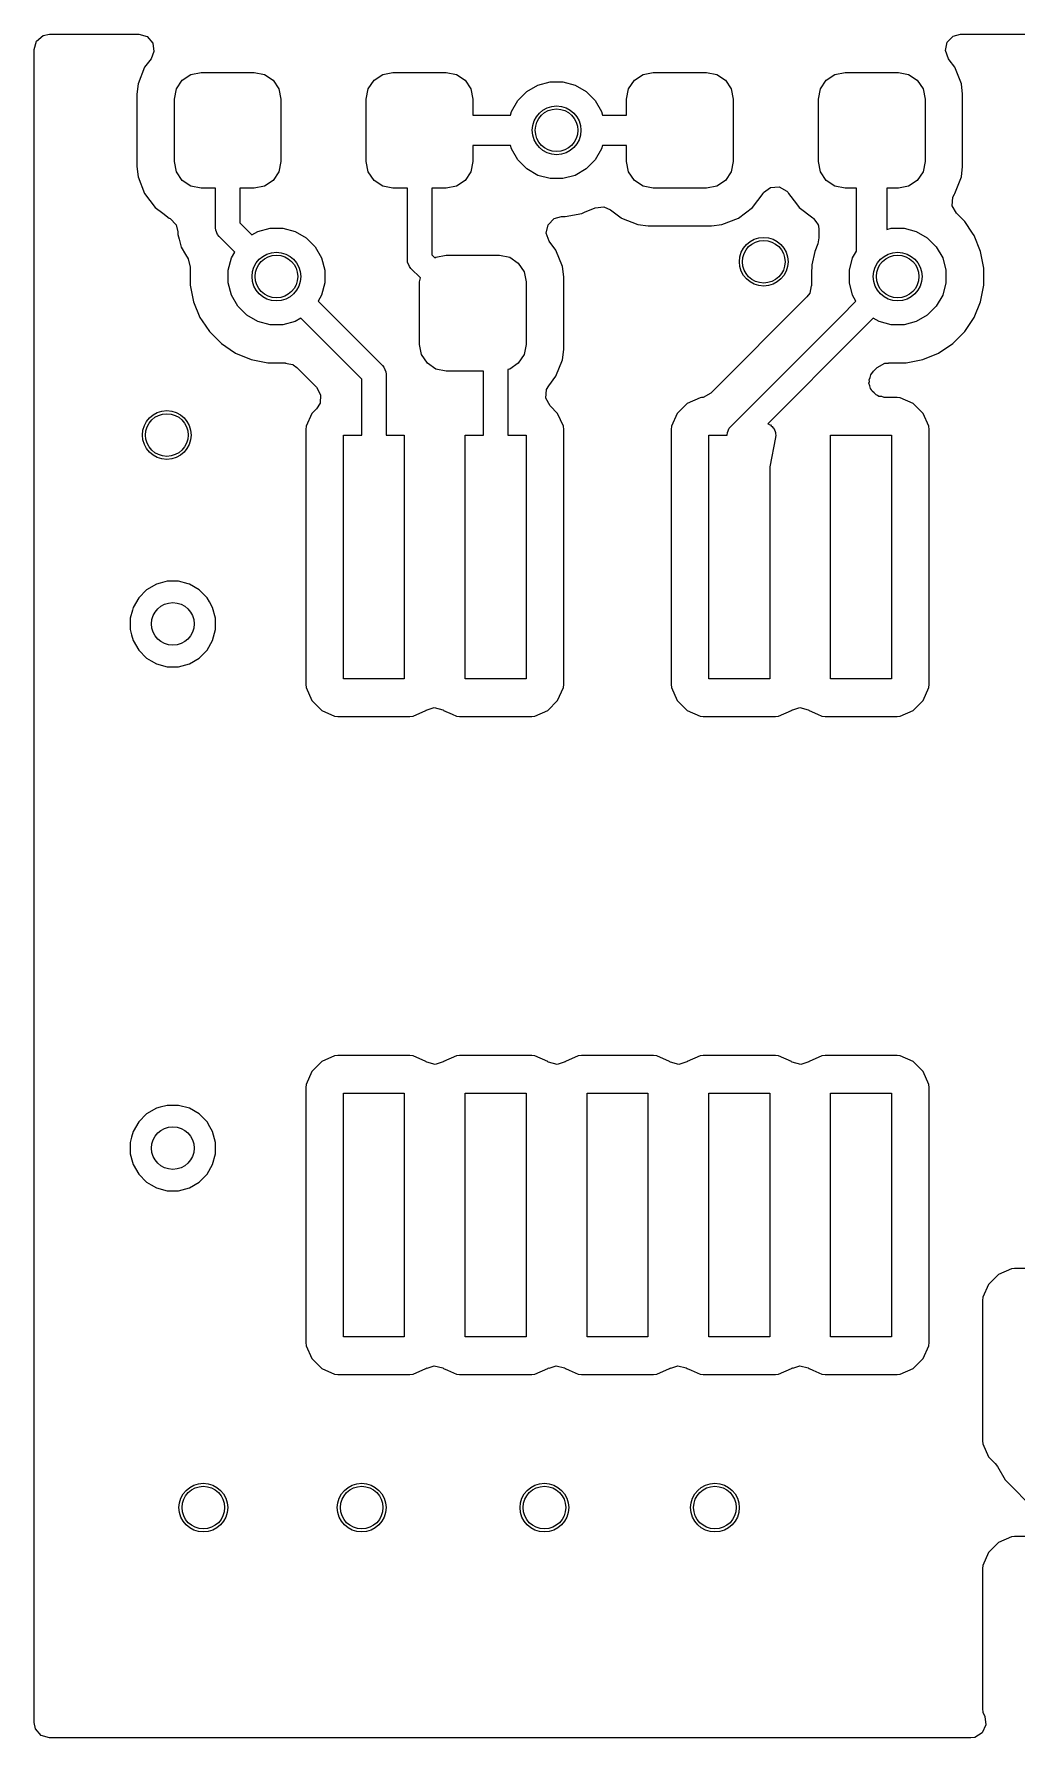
# Model space of a CAD drawing. Extents: x 5.6 to 7.02, y -4.13 to -3.58.
# Drawn here: x 5.6 to 5.918, y -4.129 to -3.578 of the extents above; entities that cross this region are included whole.
import ezdxf

# ---------------------------------------------------------------- set-up
doc = ezdxf.new("R2010")
doc.units = 0
doc.header["$MEASUREMENT"] = 0
doc.layers.add('BLACK', color=7, linetype='CONTINUOUS')

msp = doc.modelspace()

# ---------------------------------------------------------------- linework, layer by layer
at = {"layer": 'BLACK', "linetype": 'CONTINUOUS'}
for p, q in [((5.60041, -3.58333), (5.6012, -3.58064)), ((5.6012, -3.58064), (5.60331, -3.57881)), ((5.60331, -3.57881), (5.60537, -3.57837)), ((5.60537, -3.57837), (5.63426, -3.57837)), ((5.63426, -3.57837), (5.63694, -3.57915)), ((5.63694, -3.57915), (5.63877, -3.58127)), ((5.63877, -3.58127), (5.63917, -3.58403)), ((5.89495, -3.58371), (5.89552, -3.58098)), ((5.89552, -3.58098), (5.89749, -3.57899)), ((5.89749, -3.57899), (5.89989, -3.57837)), ((5.89989, -3.57837), (5.93694, -3.57837)), ((5.60041, -3.76708), (5.60041, -3.58333)), ((5.63821, -3.58632), (5.63612, -3.58909)), ((5.63917, -3.58403), (5.63821, -3.58632)), ((5.89594, -3.58632), (5.89495, -3.58371)), ((5.89622, -3.58669), (5.89594, -3.58632)), ((5.89804, -3.58909), (5.89622, -3.58669)), ((5.63612, -3.58909), (5.63402, -3.5944)), ((5.63612, -3.58909), (5.63612, -3.58909)), ((5.64642, -3.59606), (5.64829, -3.59327)), ((5.64829, -3.59327), (5.65108, -3.5914)), ((5.65108, -3.5914), (5.65438, -3.59075)), ((5.65438, -3.59075), (5.6716, -3.59075)), ((5.6716, -3.59075), (5.6749, -3.5914)), ((5.6749, -3.5914), (5.67769, -3.59327)), ((5.67769, -3.59327), (5.67956, -3.59606)), ((5.70843, -3.59606), (5.7103, -3.59327)), ((5.7103, -3.59327), (5.71309, -3.5914)), ((5.71309, -3.5914), (5.71639, -3.59075)), ((5.71639, -3.59075), (5.73361, -3.59075)), ((5.73361, -3.59075), (5.73691, -3.5914)), ((5.73691, -3.5914), (5.7397, -3.59327)), ((5.7397, -3.59327), (5.74157, -3.59606)), ((5.79258, -3.59606), (5.79445, -3.59327)), ((5.79445, -3.59327), (5.79725, -3.5914)), ((5.79725, -3.5914), (5.80054, -3.59075)), ((5.80054, -3.59075), (5.81777, -3.59075)), ((5.81777, -3.59075), (5.82106, -3.5914)), ((5.82106, -3.5914), (5.82386, -3.59327)), ((5.82386, -3.59327), (5.82572, -3.59606)), ((5.85459, -3.59606), (5.85646, -3.59327)), ((5.85646, -3.59327), (5.85925, -3.5914)), ((5.85925, -3.5914), (5.86255, -3.59075)), ((5.86255, -3.59075), (5.87977, -3.59075)), ((5.87977, -3.59075), (5.88307, -3.5914)), ((5.88307, -3.5914), (5.88586, -3.59327)), ((5.88586, -3.59327), (5.88773, -3.59606)), ((5.90013, -3.5944), (5.89804, -3.58909)), ((5.63402, -3.5944), (5.63362, -3.59773)), ((5.63362, -3.59773), (5.63362, -3.62116)), ((5.63402, -3.5944), (5.63402, -3.5944)), ((5.64577, -3.59936), (5.64642, -3.59606)), ((5.67956, -3.59606), (5.68022, -3.59936)), ((5.70778, -3.59936), (5.70843, -3.59606)), ((5.74157, -3.59606), (5.74222, -3.59936)), ((5.7568, -3.59986), (5.7597, -3.59696)), ((5.7597, -3.59696), (5.76326, -3.5949)), ((5.76326, -3.5949), (5.76724, -3.59384)), ((5.76724, -3.59384), (5.77135, -3.59384)), ((5.77135, -3.59384), (5.77532, -3.5949)), ((5.77532, -3.5949), (5.77888, -3.59696)), ((5.77888, -3.59696), (5.78179, -3.59986)), ((5.79193, -3.59936), (5.79258, -3.59606)), ((5.82572, -3.59606), (5.82638, -3.59936)), ((5.85394, -3.59936), (5.85459, -3.59606)), ((5.88773, -3.59606), (5.88839, -3.59936)), ((5.90053, -3.59774), (5.90013, -3.5944)), ((5.90053, -3.62116), (5.90053, -3.59774)), ((5.64577, -3.61954), (5.64577, -3.59936)), ((5.68022, -3.59936), (5.68022, -3.61954)), ((5.70778, -3.61954), (5.70778, -3.59936)), ((5.74222, -3.59936), (5.74222, -3.60453)), ((5.74222, -3.60453), (5.75445, -3.60453)), ((5.75445, -3.60453), (5.75474, -3.60342)), ((5.75474, -3.60342), (5.7568, -3.59986)), ((5.78179, -3.59986), (5.78384, -3.60342)), ((5.78384, -3.60342), (5.78414, -3.60453)), ((5.78414, -3.60453), (5.79193, -3.60453)), ((5.79193, -3.60453), (5.79193, -3.59936)), ((5.82638, -3.59936), (5.82638, -3.61954)), ((5.85394, -3.61954), (5.85394, -3.59936)), ((5.88839, -3.59936), (5.88839, -3.61954)), ((5.75445, -3.61437), (5.74222, -3.61437)), ((5.74222, -3.61437), (5.74222, -3.61954)), ((5.75474, -3.61548), (5.75445, -3.61437)), ((5.7568, -3.61904), (5.75474, -3.61548)), ((5.78384, -3.61548), (5.78179, -3.61904)), ((5.78414, -3.61437), (5.78384, -3.61548)), ((5.79193, -3.61437), (5.78414, -3.61437)), ((5.79193, -3.61954), (5.79193, -3.61437)), ((5.63362, -3.62116), (5.63402, -3.6245)), ((5.64642, -3.62283), (5.64577, -3.61954)), ((5.68022, -3.61954), (5.67956, -3.62283)), ((5.70843, -3.62283), (5.70778, -3.61954)), ((5.74222, -3.61954), (5.74157, -3.62283)), ((5.7597, -3.62194), (5.7568, -3.61904)), ((5.78179, -3.61904), (5.77888, -3.62194)), ((5.79258, -3.62283), (5.79193, -3.61954)), ((5.82638, -3.61954), (5.82572, -3.62283)), ((5.85459, -3.62283), (5.85394, -3.61954)), ((5.88839, -3.61954), (5.88773, -3.62283)), ((5.90013, -3.6245), (5.90053, -3.62116)), ((5.63402, -3.6245), (5.63402, -3.6245)), ((5.63402, -3.6245), (5.63612, -3.62981)), ((5.64829, -3.62563), (5.64642, -3.62283)), ((5.65108, -3.62749), (5.64829, -3.62563)), ((5.67769, -3.62563), (5.6749, -3.62749)), ((5.67956, -3.62283), (5.67769, -3.62563)), ((5.7103, -3.62563), (5.70843, -3.62283)), ((5.71309, -3.62749), (5.7103, -3.62563)), ((5.7397, -3.62563), (5.73691, -3.62749)), ((5.74157, -3.62283), (5.7397, -3.62563)), ((5.76326, -3.624), (5.7597, -3.62194)), ((5.76724, -3.62506), (5.76326, -3.624)), ((5.77135, -3.62506), (5.76724, -3.62506)), ((5.77532, -3.624), (5.77135, -3.62506)), ((5.77888, -3.62194), (5.77532, -3.624)), ((5.79445, -3.62563), (5.79258, -3.62283)), ((5.79725, -3.62749), (5.79445, -3.62563)), ((5.82386, -3.62563), (5.82106, -3.62749)), ((5.82572, -3.62283), (5.82386, -3.62563)), ((5.85646, -3.62563), (5.85459, -3.62283)), ((5.85925, -3.62749), (5.85646, -3.62563)), ((5.88586, -3.62563), (5.88307, -3.62749)), ((5.88773, -3.62283), (5.88586, -3.62563)), ((5.89804, -3.62981), (5.90013, -3.6245)), ((5.63612, -3.62981), (5.63612, -3.62981)), ((5.63612, -3.62981), (5.63956, -3.63435)), ((5.65438, -3.62815), (5.65108, -3.62749)), ((5.65906, -3.62815), (5.65438, -3.62815)), ((5.65906, -3.64094), (5.65906, -3.62815)), ((5.6716, -3.62815), (5.66693, -3.62815)), ((5.66693, -3.62815), (5.66693, -3.63931)), ((5.6749, -3.62749), (5.6716, -3.62815)), ((5.71639, -3.62815), (5.71309, -3.62749)), ((5.72106, -3.62815), (5.71639, -3.62815)), ((5.72106, -3.65128), (5.72106, -3.62815)), ((5.73361, -3.62815), (5.72894, -3.62815)), ((5.72894, -3.62815), (5.72894, -3.64965)), ((5.73691, -3.62749), (5.73361, -3.62815)), ((5.80054, -3.62815), (5.79725, -3.62749)), ((5.81777, -3.62815), (5.80054, -3.62815)), ((5.82106, -3.62749), (5.81777, -3.62815)), ((5.83258, -3.63435), (5.83603, -3.62981)), ((5.83603, -3.62981), (5.8362, -3.62958)), ((5.83603, -3.62981), (5.83603, -3.62981)), ((5.8362, -3.62958), (5.83845, -3.62791)), ((5.83845, -3.62791), (5.84124, -3.62773)), ((5.84124, -3.62773), (5.84369, -3.62909)), ((5.84369, -3.62909), (5.84411, -3.62958)), ((5.84411, -3.62958), (5.84429, -3.62981)), ((5.84429, -3.62981), (5.84429, -3.62981)), ((5.84429, -3.62981), (5.8443, -3.62983)), ((5.8443, -3.62983), (5.84683, -3.63317)), ((5.86255, -3.62815), (5.85925, -3.62749)), ((5.86624, -3.62815), (5.86255, -3.62815)), ((5.86624, -3.64833), (5.86624, -3.62815)), ((5.87977, -3.62815), (5.87608, -3.62815)), ((5.87608, -3.62815), (5.87608, -3.64145)), ((5.88307, -3.62749), (5.87977, -3.62815)), ((5.89719, -3.6338), (5.89739, -3.63101)), ((5.89739, -3.63101), (5.89788, -3.63011)), ((5.89787, -3.6301), (5.89804, -3.62981)), ((5.89788, -3.63011), (5.89787, -3.6301)), ((5.89804, -3.62981), (5.89804, -3.62981)), ((5.63956, -3.63435), (5.64206, -3.63625)), ((5.64206, -3.63625), (5.64411, -3.6378)), ((5.64411, -3.6378), (5.64411, -3.6378)), ((5.64411, -3.6378), (5.64438, -3.63795)), ((5.76849, -3.63796), (5.7709, -3.63734)), ((5.7709, -3.63734), (5.77204, -3.63734)), ((5.77204, -3.63734), (5.77743, -3.63627)), ((5.77204, -3.63734), (5.77204, -3.63734)), ((5.77743, -3.63627), (5.77828, -3.63592)), ((5.77828, -3.63592), (5.7818, -3.63446)), ((5.7818, -3.63446), (5.78458, -3.63416)), ((5.78458, -3.63416), (5.7867, -3.63509)), ((5.7867, -3.63509), (5.79012, -3.63769)), ((5.79012, -3.63769), (5.79027, -3.6378)), ((5.79027, -3.6378), (5.79558, -3.63989)), ((5.82273, -3.63989), (5.82804, -3.6378)), ((5.82804, -3.6378), (5.83258, -3.63435)), ((5.84683, -3.63317), (5.84773, -3.63435)), ((5.84773, -3.63435), (5.85213, -3.63769)), ((5.85213, -3.63769), (5.85223, -3.63782)), ((5.85223, -3.63782), (5.85238, -3.63789)), ((5.89853, -3.63625), (5.89719, -3.6338)), ((5.90119, -3.63891), (5.89853, -3.63625)), ((5.64438, -3.63795), (5.64633, -3.63995)), ((5.64633, -3.63995), (5.64691, -3.64228)), ((5.64691, -3.64228), (5.64691, -3.64306)), ((5.64691, -3.64306), (5.64691, -3.64306)), ((5.64691, -3.64306), (5.64733, -3.64462)), ((5.65913, -3.64171), (5.65906, -3.64094)), ((5.65972, -3.64313), (5.65913, -3.64171)), ((5.66021, -3.64373), (5.65972, -3.64313)), ((5.66693, -3.63931), (5.67084, -3.64323)), ((5.67084, -3.64323), (5.67271, -3.64214)), ((5.67271, -3.64214), (5.67668, -3.64108)), ((5.67668, -3.64108), (5.6808, -3.64108)), ((5.6808, -3.64108), (5.68477, -3.64214)), ((5.68477, -3.64214), (5.68833, -3.6442)), ((5.76595, -3.64269), (5.76653, -3.63995)), ((5.76694, -3.6453), (5.76595, -3.64269)), ((5.76653, -3.63995), (5.76849, -3.63796)), ((5.79558, -3.63989), (5.79892, -3.6403)), ((5.79892, -3.6403), (5.79892, -3.6403)), ((5.79892, -3.6403), (5.81939, -3.6403)), ((5.81939, -3.6403), (5.82273, -3.63989)), ((5.81939, -3.6403), (5.81939, -3.6403)), ((5.85238, -3.63789), (5.85305, -3.63894)), ((5.85305, -3.63894), (5.85379, -3.63994)), ((5.85379, -3.63994), (5.85383, -3.64014)), ((5.85383, -3.64014), (5.85389, -3.64024)), ((5.85389, -3.64024), (5.85409, -3.64164)), ((5.85409, -3.64164), (5.85409, -3.64422)), ((5.87608, -3.64145), (5.87747, -3.64108)), ((5.87747, -3.64108), (5.88158, -3.64108)), ((5.88158, -3.64108), (5.88555, -3.64214)), ((5.88555, -3.64214), (5.88911, -3.6442)), ((5.90372, -3.64269), (5.90119, -3.63891)), ((5.90425, -3.64348), (5.90372, -3.64269)), ((5.64733, -3.64462), (5.64801, -3.64715)), ((5.64801, -3.64715), (5.64939, -3.64955)), ((5.66527, -3.64879), (5.66021, -3.64373)), ((5.66419, -3.65067), (5.66527, -3.64879)), ((5.68833, -3.6442), (5.69123, -3.64711)), ((5.69123, -3.64711), (5.69329, -3.65067)), ((5.7691, -3.64815), (5.76694, -3.6453)), ((5.77117, -3.6534), (5.7691, -3.64815)), ((5.7691, -3.64815), (5.7691, -3.64815)), ((5.85271, -3.64856), (5.85184, -3.6529)), ((5.85372, -3.64612), (5.85271, -3.64856)), ((5.85271, -3.64856), (5.85271, -3.64856)), ((5.85409, -3.64422), (5.85372, -3.64612)), ((5.86498, -3.65067), (5.86625, -3.64846)), ((5.86625, -3.64846), (5.86624, -3.64833)), ((5.88911, -3.6442), (5.89202, -3.64711)), ((5.89202, -3.64711), (5.89408, -3.65067)), ((5.90635, -3.64856), (5.90425, -3.64348)), ((5.90425, -3.64348), (5.90425, -3.64348)), ((5.90742, -3.65395), (5.90635, -3.64856)), ((5.90635, -3.64856), (5.90635, -3.64856)), ((5.64939, -3.64955), (5.65021, -3.65097)), ((5.65021, -3.65097), (5.65087, -3.65368)), ((5.65087, -3.65368), (5.65085, -3.65393)), ((5.65085, -3.65393), (5.65085, -3.65395)), ((5.65085, -3.65395), (5.65085, -3.65944)), ((5.66313, -3.65464), (5.66419, -3.65067)), ((5.69329, -3.65067), (5.69435, -3.65464)), ((5.72114, -3.65205), (5.72106, -3.65128)), ((5.72173, -3.65347), (5.72114, -3.65205)), ((5.72222, -3.65406), (5.72173, -3.65347)), ((5.72526, -3.65711), (5.72222, -3.65406)), ((5.72894, -3.64965), (5.72998, -3.65069)), ((5.72998, -3.65069), (5.73032, -3.65046)), ((5.73032, -3.65046), (5.73361, -3.6498)), ((5.73361, -3.6498), (5.75084, -3.6498)), ((5.75084, -3.6498), (5.75413, -3.65046)), ((5.75413, -3.65046), (5.75693, -3.65233)), ((5.75693, -3.65233), (5.75879, -3.65512)), ((5.77119, -3.65345), (5.77117, -3.6534)), ((5.77159, -3.65679), (5.77119, -3.65345)), ((5.85184, -3.65395), (5.85163, -3.65473)), ((5.85184, -3.6529), (5.85184, -3.65395)), ((5.86391, -3.65464), (5.86498, -3.65067)), ((5.89408, -3.65067), (5.89514, -3.65464)), ((5.90742, -3.65944), (5.90742, -3.65395)), ((5.65085, -3.65944), (5.65107, -3.66057)), ((5.66313, -3.65875), (5.66313, -3.65464)), ((5.66419, -3.66272), (5.66313, -3.65875)), ((5.69435, -3.65875), (5.69329, -3.66272)), ((5.69435, -3.65464), (5.69435, -3.65875)), ((5.725, -3.65842), (5.72526, -3.65711)), ((5.725, -3.67859), (5.725, -3.65842)), ((5.75879, -3.65512), (5.75945, -3.65842)), ((5.75945, -3.65842), (5.75945, -3.67859)), ((5.77159, -3.68022), (5.77159, -3.65679)), ((5.85155, -3.65968), (5.8511, -3.66204)), ((5.85163, -3.65968), (5.85155, -3.65968)), ((5.85163, -3.65473), (5.85163, -3.65968)), ((5.86391, -3.65875), (5.86391, -3.65464)), ((5.86498, -3.66272), (5.86391, -3.65875)), ((5.89514, -3.65875), (5.89408, -3.66272)), ((5.89514, -3.65464), (5.89514, -3.65875)), ((5.90635, -3.66483), (5.90742, -3.65944)), ((5.65107, -3.66057), (5.65192, -3.66483)), ((5.65192, -3.66483), (5.65192, -3.66483)), ((5.65192, -3.66483), (5.65192, -3.66483)), ((5.65192, -3.66483), (5.65402, -3.66991)), ((5.66625, -3.66628), (5.66419, -3.66272)), ((5.69329, -3.66272), (5.69221, -3.66459)), ((5.69221, -3.66459), (5.71302, -3.68541)), ((5.85019, -3.66329), (5.81911, -3.69437)), ((5.8511, -3.66204), (5.85019, -3.66329)), ((5.861, -3.66966), (5.86606, -3.66459)), ((5.86606, -3.66459), (5.86498, -3.66272)), ((5.89408, -3.66272), (5.89202, -3.66628)), ((5.90425, -3.66991), (5.90635, -3.66483)), ((5.65402, -3.66991), (5.65402, -3.66991)), ((5.65402, -3.66991), (5.65478, -3.67104)), ((5.66915, -3.66919), (5.66625, -3.66628)), ((5.67271, -3.67124), (5.66915, -3.66919)), ((5.68664, -3.67016), (5.68477, -3.67124)), ((5.7063, -3.68982), (5.68664, -3.67016)), ((5.82556, -3.70509), (5.861, -3.66966)), ((5.861, -3.66966), (5.861, -3.66966)), ((5.87163, -3.67016), (5.86656, -3.67522)), ((5.8735, -3.67124), (5.87163, -3.67016)), ((5.88911, -3.66919), (5.88555, -3.67124)), ((5.89202, -3.66628), (5.88911, -3.66919)), ((5.90119, -3.67447), (5.90425, -3.66991)), ((5.65478, -3.67104), (5.65707, -3.67447)), ((5.65707, -3.67447), (5.66096, -3.67836)), ((5.67668, -3.67231), (5.67271, -3.67124)), ((5.6808, -3.67231), (5.67668, -3.67231)), ((5.68477, -3.67124), (5.6808, -3.67231)), ((5.86656, -3.67522), (5.83758, -3.70421)), ((5.86656, -3.67522), (5.86656, -3.67522)), ((5.87747, -3.67231), (5.8735, -3.67124)), ((5.88158, -3.67231), (5.87747, -3.67231)), ((5.88555, -3.67124), (5.88158, -3.67231)), ((5.89731, -3.67836), (5.90119, -3.67447)), ((5.66096, -3.67836), (5.66379, -3.68025)), ((5.66379, -3.68025), (5.66553, -3.68141)), ((5.66553, -3.68141), (5.66553, -3.68141)), ((5.66553, -3.68141), (5.6706, -3.68351)), ((5.72566, -3.68189), (5.725, -3.67859)), ((5.75945, -3.67859), (5.75879, -3.68189)), ((5.77119, -3.68355), (5.77159, -3.68022)), ((5.88766, -3.68351), (5.89274, -3.68141)), ((5.89274, -3.68141), (5.89731, -3.67836)), ((5.6706, -3.68351), (5.6706, -3.68351)), ((5.6706, -3.68351), (5.6706, -3.68351)), ((5.6706, -3.68351), (5.67599, -3.68459)), ((5.67599, -3.68459), (5.67599, -3.68459)), ((5.67599, -3.68459), (5.68173, -3.68459)), ((5.68173, -3.68459), (5.68173, -3.68465)), ((5.68173, -3.68465), (5.68277, -3.68487)), ((5.68277, -3.68487), (5.68408, -3.68512)), ((5.68408, -3.68512), (5.68416, -3.68517)), ((5.68416, -3.68517), (5.6842, -3.68518)), ((5.6842, -3.68518), (5.68533, -3.68603)), ((5.68533, -3.68603), (5.69169, -3.69239)), ((5.71302, -3.68541), (5.71351, -3.686)), ((5.71351, -3.686), (5.7141, -3.68742)), ((5.72752, -3.68468), (5.72566, -3.68189)), ((5.73032, -3.68655), (5.72752, -3.68468)), ((5.73361, -3.6872), (5.73032, -3.68655)), ((5.74567, -3.6872), (5.73361, -3.6872)), ((5.74567, -3.70787), (5.74567, -3.6872)), ((5.75413, -3.68655), (5.75354, -3.68667)), ((5.75354, -3.68667), (5.75354, -3.70787)), ((5.75693, -3.68468), (5.75413, -3.68655)), ((5.75879, -3.68189), (5.75693, -3.68468)), ((5.7691, -3.68886), (5.77119, -3.68355)), ((5.87146, -3.68752), (5.8717, -3.68726)), ((5.8717, -3.68726), (5.87293, -3.68603)), ((5.87293, -3.68603), (5.87539, -3.68469)), ((5.87539, -3.68469), (5.87654, -3.68462)), ((5.87654, -3.68462), (5.87654, -3.68459)), ((5.87654, -3.68459), (5.88227, -3.68459)), ((5.88227, -3.68459), (5.88766, -3.68351)), ((5.88227, -3.68459), (5.88227, -3.68459)), ((5.69169, -3.69239), (5.69303, -3.69484)), ((5.7063, -3.69213), (5.7063, -3.68982)), ((5.7063, -3.70787), (5.7063, -3.69213)), ((5.7141, -3.68742), (5.71417, -3.68819)), ((5.71417, -3.68819), (5.71417, -3.69213)), ((5.71417, -3.69213), (5.71417, -3.70787)), ((5.76606, -3.69321), (5.76676, -3.69195)), ((5.76676, -3.69195), (5.7691, -3.68886)), ((5.87026, -3.69112), (5.87038, -3.6906)), ((5.87057, -3.69195), (5.87026, -3.69112)), ((5.8703, -3.69006), (5.87067, -3.68926)), ((5.87038, -3.6906), (5.8703, -3.69006)), ((5.8707, -3.69283), (5.87057, -3.69195)), ((5.87067, -3.68926), (5.87086, -3.68839)), ((5.87105, -3.69324), (5.8707, -3.69283)), ((5.87086, -3.68839), (5.87139, -3.68768)), ((5.87139, -3.68768), (5.87146, -3.68752)), ((5.69283, -3.69763), (5.69169, -3.6994)), ((5.69303, -3.69484), (5.69283, -3.69763)), ((5.76587, -3.696), (5.76606, -3.69321)), ((5.7672, -3.69845), (5.76587, -3.696)), ((5.81152, -3.69768), (5.80831, -3.70089)), ((5.81567, -3.69585), (5.81152, -3.69768)), ((5.81152, -3.69768), (5.81152, -3.69768)), ((5.81567, -3.69585), (5.81567, -3.69585)), ((5.81617, -3.69579), (5.81567, -3.69585)), ((5.81665, -3.69571), (5.81617, -3.69579)), ((5.81911, -3.69437), (5.81665, -3.69571)), ((5.87124, -3.69374), (5.87105, -3.69324)), ((5.87195, -3.69427), (5.87124, -3.69374)), ((5.87253, -3.69494), (5.87195, -3.69427)), ((5.87305, -3.69509), (5.87253, -3.69494)), ((5.87348, -3.69542), (5.87305, -3.69509)), ((5.87436, -3.69548), (5.87348, -3.69542)), ((5.87521, -3.69573), (5.87436, -3.69548)), ((5.87937, -3.69573), (5.87521, -3.69573)), ((5.88039, -3.69585), (5.87937, -3.69573)), ((5.87937, -3.69573), (5.87937, -3.69573)), ((5.88454, -3.69768), (5.88039, -3.69585)), ((5.88039, -3.69585), (5.88039, -3.69585)), ((5.88775, -3.70089), (5.88454, -3.69768)), ((5.88454, -3.69768), (5.88454, -3.69768)), ((5.6902, -3.70089), (5.68837, -3.70505)), ((5.69169, -3.6994), (5.6902, -3.70089)), ((5.6902, -3.70089), (5.6902, -3.70089)), ((5.76964, -3.70089), (5.7672, -3.69845)), ((5.77148, -3.70505), (5.76964, -3.70089)), ((5.76964, -3.70089), (5.76964, -3.70089)), ((5.76964, -3.70089), (5.76964, -3.70089)), ((5.80831, -3.70089), (5.80648, -3.70505)), ((5.80831, -3.70089), (5.80831, -3.70089)), ((5.88959, -3.70505), (5.88775, -3.70089)), ((5.88775, -3.70089), (5.88775, -3.70089)), ((5.88775, -3.70089), (5.88775, -3.70089)), ((5.68837, -3.70505), (5.68825, -3.70606)), ((5.68825, -3.70606), (5.68825, -3.78843)), ((5.68837, -3.70505), (5.68837, -3.70505)), ((5.70039, -3.78661), (5.70039, -3.70787)), ((5.70039, -3.70787), (5.7063, -3.70787)), ((5.71417, -3.70787), (5.72008, -3.70787)), ((5.72008, -3.70787), (5.72008, -3.78661)), ((5.73976, -3.78661), (5.73976, -3.70787)), ((5.73976, -3.70787), (5.74567, -3.70787)), ((5.75354, -3.70787), (5.75945, -3.70787)), ((5.75945, -3.70787), (5.75945, -3.78661)), ((5.77159, -3.70606), (5.77148, -3.70505)), ((5.77159, -3.78843), (5.77159, -3.70606)), ((5.80648, -3.70505), (5.80636, -3.70606)), ((5.80636, -3.70606), (5.80636, -3.78843)), ((5.80648, -3.70505), (5.80648, -3.70505)), ((5.8185, -3.78661), (5.8185, -3.70787)), ((5.8185, -3.70787), (5.82441, -3.70787)), ((5.82441, -3.70787), (5.82449, -3.70711)), ((5.82449, -3.70711), (5.82507, -3.70569)), ((5.82507, -3.70569), (5.82556, -3.70509)), ((5.82507, -3.70569), (5.82507, -3.70569)), ((5.83758, -3.70421), (5.83773, -3.70424)), ((5.83773, -3.70424), (5.83805, -3.70445)), ((5.83805, -3.70445), (5.83841, -3.7046)), ((5.84008, -3.70865), (5.83819, -3.71811)), ((5.83841, -3.7046), (5.83868, -3.70488)), ((5.83868, -3.70488), (5.83901, -3.70509)), ((5.83901, -3.70509), (5.83922, -3.70541)), ((5.83922, -3.70541), (5.83949, -3.70569)), ((5.83949, -3.70569), (5.83964, -3.70605)), ((5.83964, -3.70605), (5.83986, -3.70637)), ((5.83986, -3.70637), (5.83993, -3.70675)), ((5.83993, -3.70675), (5.84008, -3.70711)), ((5.84008, -3.70711), (5.84008, -3.7075)), ((5.84008, -3.7075), (5.84016, -3.70788)), ((5.84016, -3.70788), (5.84008, -3.70864)), ((5.84008, -3.70864), (5.84008, -3.70864)), ((5.84008, -3.70864), (5.84008, -3.70864)), ((5.84008, -3.70864), (5.84008, -3.70865)), ((5.85787, -3.78661), (5.85787, -3.70787)), ((5.85787, -3.70787), (5.87756, -3.70787)), ((5.87756, -3.70787), (5.87756, -3.78661)), ((5.8897, -3.70606), (5.88959, -3.70505)), ((5.8897, -3.76708), (5.8897, -3.70606)), ((5.83819, -3.71811), (5.83819, -3.78661)), ((5.6368, -3.75786), (5.63423, -3.76042)), ((5.63995, -3.75604), (5.6368, -3.75786)), ((5.6368, -3.75786), (5.6368, -3.75786)), ((5.64112, -3.75573), (5.63995, -3.75604)), ((5.63995, -3.75604), (5.63995, -3.75604)), ((5.64346, -3.7551), (5.64112, -3.75573)), ((5.64709, -3.7551), (5.64346, -3.7551)), ((5.65027, -3.75595), (5.64709, -3.7551)), ((5.6506, -3.75604), (5.65027, -3.75595)), ((5.65375, -3.75786), (5.6506, -3.75604)), ((5.6506, -3.75604), (5.6506, -3.75604)), ((5.65632, -3.76042), (5.65375, -3.75786)), ((5.65375, -3.75786), (5.65375, -3.75786)), ((5.63219, -3.76442), (5.63148, -3.76708)), ((5.63242, -3.76357), (5.63219, -3.76442)), ((5.63423, -3.76042), (5.63242, -3.76357)), ((5.63242, -3.76357), (5.63242, -3.76357)), ((5.63423, -3.76042), (5.63423, -3.76042)), ((5.65711, -3.7618), (5.65632, -3.76042)), ((5.65632, -3.76042), (5.65632, -3.76042)), ((5.65813, -3.76357), (5.65711, -3.7618)), ((5.65907, -3.76708), (5.65813, -3.76357)), ((5.60041, -3.91866), (5.60041, -3.76708)), ((5.63148, -3.76708), (5.63148, -3.77071)), ((5.65907, -3.77071), (5.65907, -3.76708)), ((5.8897, -3.78843), (5.8897, -3.76708)), ((5.63148, -3.77071), (5.63193, -3.7724)), ((5.63193, -3.7724), (5.63242, -3.77422)), ((5.63242, -3.77422), (5.63242, -3.77422)), ((5.63242, -3.77422), (5.63423, -3.77737)), ((5.65632, -3.77737), (5.65813, -3.77422)), ((5.65813, -3.77422), (5.65907, -3.77071)), ((5.63423, -3.77737), (5.63423, -3.77737)), ((5.63423, -3.77737), (5.6368, -3.77994)), ((5.6368, -3.77994), (5.6368, -3.77994)), ((5.6368, -3.77994), (5.63831, -3.78081)), ((5.63831, -3.78081), (5.63995, -3.78176)), ((5.6506, -3.78176), (5.65375, -3.77994)), ((5.65375, -3.77994), (5.65632, -3.77737)), ((5.63995, -3.78176), (5.64346, -3.7827)), ((5.64346, -3.7827), (5.64346, -3.7827)), ((5.64346, -3.7827), (5.64709, -3.7827)), ((5.64709, -3.7827), (5.6506, -3.78176)), ((5.64709, -3.7827), (5.64709, -3.7827)), ((5.68825, -3.78843), (5.68837, -3.78944)), ((5.68837, -3.78944), (5.68837, -3.78944)), ((5.68837, -3.78944), (5.6902, -3.7936)), ((5.72008, -3.78661), (5.70039, -3.78661)), ((5.75945, -3.78661), (5.73976, -3.78661)), ((5.76964, -3.7936), (5.77148, -3.78944)), ((5.77148, -3.78944), (5.77159, -3.78843)), ((5.80636, -3.78843), (5.80648, -3.78944)), ((5.80648, -3.78944), (5.80648, -3.78944)), ((5.80648, -3.78944), (5.80831, -3.7936)), ((5.83819, -3.78661), (5.8185, -3.78661)), ((5.87756, -3.78661), (5.85787, -3.78661)), ((5.88775, -3.7936), (5.88959, -3.78944)), ((5.88959, -3.78944), (5.8897, -3.78843)), ((5.6902, -3.7936), (5.6902, -3.7936)), ((5.6902, -3.7936), (5.69341, -3.79681)), ((5.69341, -3.79681), (5.69341, -3.79681)), ((5.69341, -3.79681), (5.69341, -3.79681)), ((5.69341, -3.79681), (5.69756, -3.79864)), ((5.72291, -3.79864), (5.72706, -3.79681)), ((5.72706, -3.79681), (5.72712, -3.79677)), ((5.72706, -3.79681), (5.72706, -3.79681)), ((5.72712, -3.79677), (5.72724, -3.79673)), ((5.72724, -3.79673), (5.72748, -3.79662)), ((5.72748, -3.79662), (5.72749, -3.79665)), ((5.72749, -3.79665), (5.72978, -3.7959)), ((5.72978, -3.7959), (5.73248, -3.79661)), ((5.73248, -3.79661), (5.73272, -3.79677)), ((5.73272, -3.79677), (5.73278, -3.79681)), ((5.73278, -3.79681), (5.73278, -3.79681)), ((5.73278, -3.79681), (5.73278, -3.79681)), ((5.73278, -3.79681), (5.73278, -3.79681)), ((5.73278, -3.79681), (5.73555, -3.79803)), ((5.76228, -3.79864), (5.76643, -3.79681)), ((5.76643, -3.79681), (5.76964, -3.7936)), ((5.80831, -3.7936), (5.80831, -3.7936)), ((5.80831, -3.7936), (5.81152, -3.79681)), ((5.81152, -3.79681), (5.81152, -3.79681)), ((5.81152, -3.79681), (5.81152, -3.79681)), ((5.81152, -3.79681), (5.81567, -3.79864)), ((5.84102, -3.79864), (5.84517, -3.79681)), ((5.84517, -3.79681), (5.84523, -3.79677)), ((5.84517, -3.79681), (5.84517, -3.79681)), ((5.84523, -3.79677), (5.84535, -3.79673)), ((5.84535, -3.79673), (5.84559, -3.79662)), ((5.84559, -3.79662), (5.8456, -3.79665)), ((5.8456, -3.79665), (5.84789, -3.7959)), ((5.84789, -3.7959), (5.85059, -3.79661)), ((5.85059, -3.79661), (5.85084, -3.79677)), ((5.85084, -3.79677), (5.85089, -3.79681)), ((5.85089, -3.79681), (5.85089, -3.79681)), ((5.85089, -3.79681), (5.85089, -3.79681)), ((5.85089, -3.79681), (5.85089, -3.79681)), ((5.85089, -3.79681), (5.85366, -3.79803)), ((5.88039, -3.79864), (5.88454, -3.79681)), ((5.88454, -3.79681), (5.88775, -3.7936)), ((5.69756, -3.79864), (5.69858, -3.79876)), ((5.69858, -3.79876), (5.69858, -3.79876)), ((5.69858, -3.79876), (5.69858, -3.79876)), ((5.69858, -3.79876), (5.72189, -3.79876)), ((5.72189, -3.79876), (5.72291, -3.79864)), ((5.72189, -3.79876), (5.72189, -3.79876)), ((5.73555, -3.79803), (5.73693, -3.79864)), ((5.73693, -3.79864), (5.73795, -3.79876)), ((5.73795, -3.79876), (5.73795, -3.79876)), ((5.73795, -3.79876), (5.73795, -3.79876)), ((5.73795, -3.79876), (5.76126, -3.79876)), ((5.76126, -3.79876), (5.76228, -3.79864)), ((5.76126, -3.79876), (5.76126, -3.79876)), ((5.81567, -3.79864), (5.81669, -3.79876)), ((5.81669, -3.79876), (5.81669, -3.79876)), ((5.81669, -3.79876), (5.81669, -3.79876)), ((5.81669, -3.79876), (5.84, -3.79876)), ((5.84, -3.79876), (5.84102, -3.79864)), ((5.84, -3.79876), (5.84, -3.79876)), ((5.85366, -3.79803), (5.85504, -3.79864)), ((5.85504, -3.79864), (5.85606, -3.79876)), ((5.85606, -3.79876), (5.85606, -3.79876)), ((5.85606, -3.79876), (5.85606, -3.79876)), ((5.85606, -3.79876), (5.87937, -3.79876)), ((5.87937, -3.79876), (5.88039, -3.79864)), ((5.87937, -3.79876), (5.87937, -3.79876)), ((5.69341, -3.91028), (5.6902, -3.91349)), ((5.69756, -3.90844), (5.69341, -3.91028)), ((5.69341, -3.91028), (5.69341, -3.91028)), ((5.69858, -3.90833), (5.69756, -3.90844)), ((5.69756, -3.90844), (5.69756, -3.90844)), ((5.72189, -3.90833), (5.69858, -3.90833)), ((5.69858, -3.90833), (5.69858, -3.90833)), ((5.72291, -3.90844), (5.72189, -3.90833)), ((5.72189, -3.90833), (5.72189, -3.90833)), ((5.72706, -3.91028), (5.72291, -3.90844)), ((5.72291, -3.90844), (5.72291, -3.90844)), ((5.72712, -3.91032), (5.72706, -3.91028)), ((5.72736, -3.91047), (5.72712, -3.91032)), ((5.73007, -3.91118), (5.72736, -3.91047)), ((5.73235, -3.91044), (5.73007, -3.91118)), ((5.73236, -3.91046), (5.73235, -3.91044)), ((5.73261, -3.91036), (5.73236, -3.91046)), ((5.73272, -3.91032), (5.73261, -3.91036)), ((5.73278, -3.91028), (5.73272, -3.91032)), ((5.73693, -3.90844), (5.73278, -3.91028)), ((5.73795, -3.90833), (5.73693, -3.90844)), ((5.73693, -3.90844), (5.73693, -3.90844)), ((5.76126, -3.90833), (5.73795, -3.90833)), ((5.73795, -3.90833), (5.73795, -3.90833)), ((5.76228, -3.90844), (5.76126, -3.90833)), ((5.76126, -3.90833), (5.76126, -3.90833)), ((5.76643, -3.91028), (5.76228, -3.90844)), ((5.76228, -3.90844), (5.76228, -3.90844)), ((5.76649, -3.91032), (5.76643, -3.91028)), ((5.76673, -3.91047), (5.76649, -3.91032)), ((5.76944, -3.91118), (5.76673, -3.91047)), ((5.77172, -3.91044), (5.76944, -3.91118)), ((5.77173, -3.91046), (5.77172, -3.91044)), ((5.77198, -3.91036), (5.77173, -3.91046)), ((5.77209, -3.91032), (5.77198, -3.91036)), ((5.77215, -3.91028), (5.77209, -3.91032)), ((5.7763, -3.90844), (5.77215, -3.91028)), ((5.77631, -3.90844), (5.7763, -3.90844)), ((5.77732, -3.90833), (5.77631, -3.90844)), ((5.80063, -3.90833), (5.77732, -3.90833)), ((5.77732, -3.90833), (5.77732, -3.90833)), ((5.80165, -3.90844), (5.80063, -3.90833)), ((5.80063, -3.90833), (5.80063, -3.90833)), ((5.8058, -3.91028), (5.80165, -3.90844)), ((5.80165, -3.90844), (5.80165, -3.90844)), ((5.80586, -3.91032), (5.8058, -3.91028)), ((5.8061, -3.91047), (5.80586, -3.91032)), ((5.80881, -3.91118), (5.8061, -3.91047)), ((5.81109, -3.91044), (5.80881, -3.91118)), ((5.8111, -3.91046), (5.81109, -3.91044)), ((5.81135, -3.91036), (5.8111, -3.91046)), ((5.81146, -3.91032), (5.81135, -3.91036)), ((5.81152, -3.91028), (5.81146, -3.91032)), ((5.81567, -3.90844), (5.81152, -3.91028)), ((5.81567, -3.90844), (5.81567, -3.90844)), ((5.81669, -3.90833), (5.81567, -3.90844)), ((5.84, -3.90833), (5.81669, -3.90833)), ((5.81669, -3.90833), (5.81669, -3.90833)), ((5.84102, -3.90844), (5.84, -3.90833)), ((5.84, -3.90833), (5.84, -3.90833)), ((5.84517, -3.91028), (5.84102, -3.90844)), ((5.84102, -3.90844), (5.84102, -3.90844)), ((5.84523, -3.91032), (5.84517, -3.91028)), ((5.84547, -3.91047), (5.84523, -3.91032)), ((5.84818, -3.91118), (5.84547, -3.91047)), ((5.85046, -3.91044), (5.84818, -3.91118)), ((5.85047, -3.91046), (5.85046, -3.91044)), ((5.85072, -3.91036), (5.85047, -3.91046)), ((5.85083, -3.91032), (5.85072, -3.91036)), ((5.85089, -3.91028), (5.85083, -3.91032)), ((5.85504, -3.90844), (5.85089, -3.91028)), ((5.85505, -3.90844), (5.85504, -3.90844)), ((5.85606, -3.90833), (5.85505, -3.90844)), ((5.87937, -3.90833), (5.85606, -3.90833)), ((5.85606, -3.90833), (5.85606, -3.90833)), ((5.88039, -3.90844), (5.87937, -3.90833)), ((5.87937, -3.90833), (5.87937, -3.90833)), ((5.88454, -3.91028), (5.88039, -3.90844)), ((5.88039, -3.90844), (5.88039, -3.90844)), ((5.88775, -3.91349), (5.88454, -3.91028)), ((5.88454, -3.91028), (5.88454, -3.91028)), ((5.68837, -3.91764), (5.68825, -3.91866)), ((5.6902, -3.91349), (5.68837, -3.91764)), ((5.68837, -3.91764), (5.68837, -3.91764)), ((5.6902, -3.91349), (5.6902, -3.91349)), ((5.88959, -3.91764), (5.88775, -3.91349)), ((5.88775, -3.91349), (5.88775, -3.91349)), ((5.88775, -3.91349), (5.88775, -3.91349)), ((5.8897, -3.91866), (5.88959, -3.91764)), ((5.60041, -3.93637), (5.60041, -3.91866)), ((5.68825, -3.91866), (5.68825, -4.00103)), ((5.70039, -3.99921), (5.70039, -3.92047)), ((5.70039, -3.92047), (5.72008, -3.92047)), ((5.72008, -3.92047), (5.72008, -3.99921)), ((5.73976, -3.99921), (5.73976, -3.92047)), ((5.73976, -3.92047), (5.75945, -3.92047)), ((5.75945, -3.92047), (5.75945, -3.99921)), ((5.77913, -3.99921), (5.77913, -3.92047)), ((5.77913, -3.92047), (5.79882, -3.92047)), ((5.79882, -3.92047), (5.79882, -3.99921)), ((5.8185, -3.99921), (5.8185, -3.92047)), ((5.8185, -3.92047), (5.83819, -3.92047)), ((5.83819, -3.92047), (5.83819, -3.99921)), ((5.85787, -3.99921), (5.85787, -3.92047)), ((5.85787, -3.92047), (5.87756, -3.92047)), ((5.87756, -3.92047), (5.87756, -3.99921)), ((5.8897, -4.00103), (5.8897, -3.91866)), ((5.6368, -3.92715), (5.63423, -3.92972)), ((5.63995, -3.92533), (5.6368, -3.92715)), ((5.6368, -3.92715), (5.6368, -3.92715)), ((5.64112, -3.92502), (5.63995, -3.92533)), ((5.63995, -3.92533), (5.63995, -3.92533)), ((5.64346, -3.92439), (5.64112, -3.92502)), ((5.64709, -3.92439), (5.64346, -3.92439)), ((5.6506, -3.92533), (5.64709, -3.92439)), ((5.65375, -3.92715), (5.6506, -3.92533)), ((5.6506, -3.92533), (5.6506, -3.92533)), ((5.65632, -3.92972), (5.65375, -3.92715)), ((5.65375, -3.92715), (5.65375, -3.92715)), ((5.63195, -3.93462), (5.63148, -3.93637)), ((5.63242, -3.93286), (5.63195, -3.93462)), ((5.63423, -3.92972), (5.63242, -3.93286)), ((5.63242, -3.93286), (5.63242, -3.93286)), ((5.63423, -3.92972), (5.63423, -3.92972)), ((5.65726, -3.93135), (5.65632, -3.92972)), ((5.65632, -3.92972), (5.65632, -3.92972)), ((5.65813, -3.93286), (5.65726, -3.93135)), ((5.65907, -3.93637), (5.65813, -3.93286)), ((5.60041, -4.12376), (5.60041, -3.93637)), ((5.63148, -3.93637), (5.63148, -3.94001)), ((5.63148, -3.94001), (5.63222, -3.94276)), ((5.65813, -3.94352), (5.65907, -3.94001)), ((5.65907, -3.94001), (5.65907, -3.93637)), ((5.63222, -3.94276), (5.63242, -3.94352)), ((5.63242, -3.94352), (5.63242, -3.94352)), ((5.63242, -3.94352), (5.63423, -3.94666)), ((5.65632, -3.94666), (5.65813, -3.94352)), ((5.63423, -3.94666), (5.63423, -3.94666)), ((5.63423, -3.94666), (5.6368, -3.94923)), ((5.6368, -3.94923), (5.6368, -3.94923)), ((5.6368, -3.94923), (5.63825, -3.95006)), ((5.63825, -3.95006), (5.63995, -3.95105)), ((5.63995, -3.95105), (5.64346, -3.95199)), ((5.64709, -3.95199), (5.6506, -3.95105)), ((5.6506, -3.95105), (5.65375, -3.94923)), ((5.65375, -3.94923), (5.65632, -3.94666)), ((5.64346, -3.95199), (5.64346, -3.95199)), ((5.64346, -3.95199), (5.64709, -3.95199)), ((5.64709, -3.95199), (5.64709, -3.95199)), ((5.91211, -3.97902), (5.9089, -3.98223)), ((5.91627, -3.97718), (5.91211, -3.97902)), ((5.91211, -3.97902), (5.91211, -3.97902)), ((5.91728, -3.97707), (5.91627, -3.97718)), ((5.91627, -3.97718), (5.91627, -3.97718)), ((5.9465, -3.97707), (5.91728, -3.97707)), ((5.91728, -3.97707), (5.91728, -3.97707)), ((5.9089, -3.98223), (5.90707, -3.98638)), ((5.9089, -3.98223), (5.9089, -3.98223)), ((5.90707, -3.98638), (5.90695, -3.9874)), ((5.90695, -3.9874), (5.90695, -4.03276)), ((5.90707, -3.98638), (5.90707, -3.98638)), ((5.68825, -4.00103), (5.68837, -4.00204)), ((5.72008, -3.99921), (5.70039, -3.99921)), ((5.75945, -3.99921), (5.73976, -3.99921)), ((5.79882, -3.99921), (5.77913, -3.99921)), ((5.83819, -3.99921), (5.8185, -3.99921)), ((5.87756, -3.99921), (5.85787, -3.99921)), ((5.88959, -4.00204), (5.8897, -4.00103)), ((5.68837, -4.00204), (5.68837, -4.00204)), ((5.68837, -4.00204), (5.6902, -4.0062)), ((5.6902, -4.0062), (5.6902, -4.0062)), ((5.6902, -4.0062), (5.69341, -4.00941)), ((5.88454, -4.00941), (5.88775, -4.0062)), ((5.88775, -4.0062), (5.88959, -4.00204)), ((5.69341, -4.00941), (5.69341, -4.00941)), ((5.69341, -4.00941), (5.69341, -4.00941)), ((5.69341, -4.00941), (5.69756, -4.01124)), ((5.69756, -4.01124), (5.69858, -4.01136)), ((5.69858, -4.01136), (5.69858, -4.01136)), ((5.69858, -4.01136), (5.69858, -4.01136)), ((5.69858, -4.01136), (5.72189, -4.01136)), ((5.72189, -4.01136), (5.72291, -4.01124)), ((5.72189, -4.01136), (5.72189, -4.01136)), ((5.72291, -4.01124), (5.72706, -4.00941)), ((5.72706, -4.00941), (5.72712, -4.00937)), ((5.72706, -4.00941), (5.72706, -4.00941)), ((5.72712, -4.00937), (5.72724, -4.00933)), ((5.72724, -4.00933), (5.72748, -4.00922)), ((5.72748, -4.00922), (5.72749, -4.00925)), ((5.72749, -4.00925), (5.72978, -4.0085)), ((5.72978, -4.0085), (5.73248, -4.00921)), ((5.73248, -4.00921), (5.73272, -4.00937)), ((5.73272, -4.00937), (5.73278, -4.00941)), ((5.73278, -4.00941), (5.73278, -4.00941)), ((5.73278, -4.00941), (5.73278, -4.00941)), ((5.73278, -4.00941), (5.73278, -4.00941)), ((5.73278, -4.00941), (5.73403, -4.00996)), ((5.73403, -4.00996), (5.73693, -4.01124)), ((5.73693, -4.01124), (5.73795, -4.01136)), ((5.73795, -4.01136), (5.73795, -4.01136)), ((5.73795, -4.01136), (5.73795, -4.01136)), ((5.73795, -4.01136), (5.76126, -4.01136)), ((5.76126, -4.01136), (5.76228, -4.01124)), ((5.76126, -4.01136), (5.76126, -4.01136)), ((5.76228, -4.01124), (5.76643, -4.00941)), ((5.76643, -4.00941), (5.76649, -4.00937)), ((5.76643, -4.00941), (5.76643, -4.00941)), ((5.76649, -4.00937), (5.76661, -4.00933)), ((5.76661, -4.00933), (5.76685, -4.00922)), ((5.76685, -4.00922), (5.76686, -4.00925)), ((5.76686, -4.00925), (5.76915, -4.0085)), ((5.76915, -4.0085), (5.77185, -4.00921)), ((5.77185, -4.00921), (5.77209, -4.00937)), ((5.77209, -4.00937), (5.77215, -4.00941)), ((5.77215, -4.00941), (5.77215, -4.00941)), ((5.77215, -4.00941), (5.77215, -4.00941)), ((5.77215, -4.00941), (5.77215, -4.00941)), ((5.77215, -4.00941), (5.7734, -4.00996)), ((5.7734, -4.00996), (5.7763, -4.01124)), ((5.7763, -4.01124), (5.77732, -4.01136)), ((5.77732, -4.01136), (5.77732, -4.01136)), ((5.77732, -4.01136), (5.77732, -4.01136)), ((5.77732, -4.01136), (5.80063, -4.01136)), ((5.80063, -4.01136), (5.80165, -4.01124)), ((5.80063, -4.01136), (5.80063, -4.01136)), ((5.80165, -4.01124), (5.8058, -4.00941)), ((5.8058, -4.00941), (5.80586, -4.00937)), ((5.8058, -4.00941), (5.8058, -4.00941)), ((5.80586, -4.00937), (5.80598, -4.00933)), ((5.80598, -4.00933), (5.80622, -4.00922)), ((5.80622, -4.00922), (5.80623, -4.00925)), ((5.80623, -4.00925), (5.80852, -4.0085)), ((5.80852, -4.0085), (5.81122, -4.00921)), ((5.81122, -4.00921), (5.81147, -4.00937)), ((5.81147, -4.00937), (5.81152, -4.00941)), ((5.81152, -4.00941), (5.81152, -4.00941)), ((5.81152, -4.00941), (5.81152, -4.00941)), ((5.81152, -4.00941), (5.81152, -4.00941)), ((5.81152, -4.00941), (5.81277, -4.00996)), ((5.81277, -4.00996), (5.81567, -4.01124)), ((5.81567, -4.01124), (5.81669, -4.01136)), ((5.81669, -4.01136), (5.81669, -4.01136)), ((5.81669, -4.01136), (5.81669, -4.01136)), ((5.81669, -4.01136), (5.84, -4.01136)), ((5.84, -4.01136), (5.84102, -4.01124)), ((5.84, -4.01136), (5.84, -4.01136)), ((5.84102, -4.01124), (5.84517, -4.00941)), ((5.84517, -4.00941), (5.84523, -4.00937)), ((5.84517, -4.00941), (5.84517, -4.00941)), ((5.84523, -4.00937), (5.84535, -4.00933)), ((5.84535, -4.00933), (5.84559, -4.00922)), ((5.84559, -4.00922), (5.8456, -4.00925)), ((5.8456, -4.00925), (5.84789, -4.0085)), ((5.84789, -4.0085), (5.85059, -4.00921)), ((5.85059, -4.00921), (5.85084, -4.00937)), ((5.85084, -4.00937), (5.85089, -4.00941)), ((5.85089, -4.00941), (5.85089, -4.00941)), ((5.85089, -4.00941), (5.85089, -4.00941)), ((5.85089, -4.00941), (5.85089, -4.00941)), ((5.85089, -4.00941), (5.85214, -4.00996)), ((5.85214, -4.00996), (5.85504, -4.01124)), ((5.85504, -4.01124), (5.85606, -4.01136)), ((5.85606, -4.01136), (5.85606, -4.01136)), ((5.85606, -4.01136), (5.85606, -4.01136)), ((5.85606, -4.01136), (5.87937, -4.01136)), ((5.87937, -4.01136), (5.88039, -4.01124)), ((5.87937, -4.01136), (5.87937, -4.01136)), ((5.88039, -4.01124), (5.88454, -4.00941)), ((5.90695, -4.03276), (5.90707, -4.03377)), ((5.90707, -4.03377), (5.90707, -4.03377)), ((5.90707, -4.03377), (5.9089, -4.03793)), ((5.9089, -4.03793), (5.9089, -4.03793)), ((5.9089, -4.03793), (5.91101, -4.04003)), ((5.91101, -4.04003), (5.9118, -4.04106)), ((5.9118, -4.04106), (5.91429, -4.04539)), ((5.91429, -4.04539), (5.91429, -4.04539)), ((5.91429, -4.04539), (5.91429, -4.04539)), ((5.91429, -4.04539), (5.92412, -4.05521)), ((5.91211, -4.06563), (5.9089, -4.06884)), ((5.91627, -4.0638), (5.91211, -4.06563)), ((5.91211, -4.06563), (5.91211, -4.06563)), ((5.91728, -4.06368), (5.91627, -4.0638)), ((5.91627, -4.0638), (5.91627, -4.0638)), ((5.92061, -4.06368), (5.91728, -4.06368)), ((5.9089, -4.06884), (5.90707, -4.073)), ((5.9089, -4.06884), (5.9089, -4.06884)), ((5.90707, -4.073), (5.90695, -4.07401)), ((5.90695, -4.07401), (5.90695, -4.11937)), ((5.90707, -4.073), (5.90707, -4.073)), ((5.90695, -4.11937), (5.90707, -4.12039)), ((5.90707, -4.12039), (5.90707, -4.12039)), ((5.90707, -4.12039), (5.90767, -4.12176)), ((5.90767, -4.12176), (5.90803, -4.12453)), ((5.60086, -4.12582), (5.60041, -4.12376)), ((5.60269, -4.12793), (5.60086, -4.12582)), ((5.90684, -4.12706), (5.90447, -4.12854)), ((5.90803, -4.12453), (5.90684, -4.12706)), ((5.60537, -4.12872), (5.60269, -4.12793)), ((5.90313, -4.12872), (5.60537, -4.12872)), ((5.90447, -4.12854), (5.90313, -4.12872))]:
    msp.add_line(p, q, dxfattribs=at)
at = {"layer": 'BLACK'}
for centre, radius in [((5.76929, -3.60945), 0.00787), ((5.67874, -3.65669), 0.00787), ((5.83623, -3.6519), 0.00787), ((5.87953, -3.65669), 0.00787), ((5.64331, -3.70787), 0.00787), ((5.64528, -3.7689), 0.00689), ((5.64528, -3.93819), 0.00689), ((5.65512, -4.05433), 0.00787), ((5.7063, -4.05433), 0.00787), ((5.76535, -4.05433), 0.00787), ((5.82047, -4.05433), 0.00787)]:
    msp.add_circle(centre, radius, dxfattribs=at)
at = {"layer": 'WHITE'}
for centre in [(5.76929, -3.60945), (5.83623, -3.6519), (5.67874, -3.65669), (5.87953, -3.65669), (5.64331, -3.70787), (5.64528, -3.7689), (5.64528, -3.93819), (5.65512, -4.05433), (5.7063, -4.05433), (5.76535, -4.05433), (5.82047, -4.05433)]:
    msp.add_circle(centre, 0.00689, dxfattribs=at)

doc.saveas('drawing.dxf')
